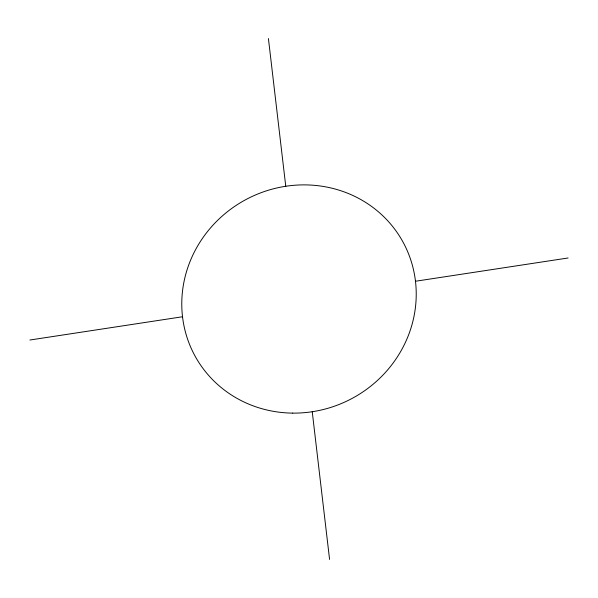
<?xml version="1.0" encoding="UTF-8"?>
<svg xmlns="http://www.w3.org/2000/svg" width="598" height="598" viewBox="0 0 598 598"><rect width="100%" height="100%" fill="white"/><g stroke="black" fill="none" stroke-linecap="round" stroke-linejoin="round"><path stroke-width="0.9" d="M29.9 340.015L182.525 316.753M415.475 281.247L568.1 257.985M268.42 38.556L285.762 186.27M312.238 411.73L329.58 559.444M292.736 413.113A118.576 112.708 -29 0 0 403.508 242.975A118.576 112.708 -29 0 0 200.756 240.919A118.576 112.708 -29 0 0 292.736 413.113"/></g></svg>
